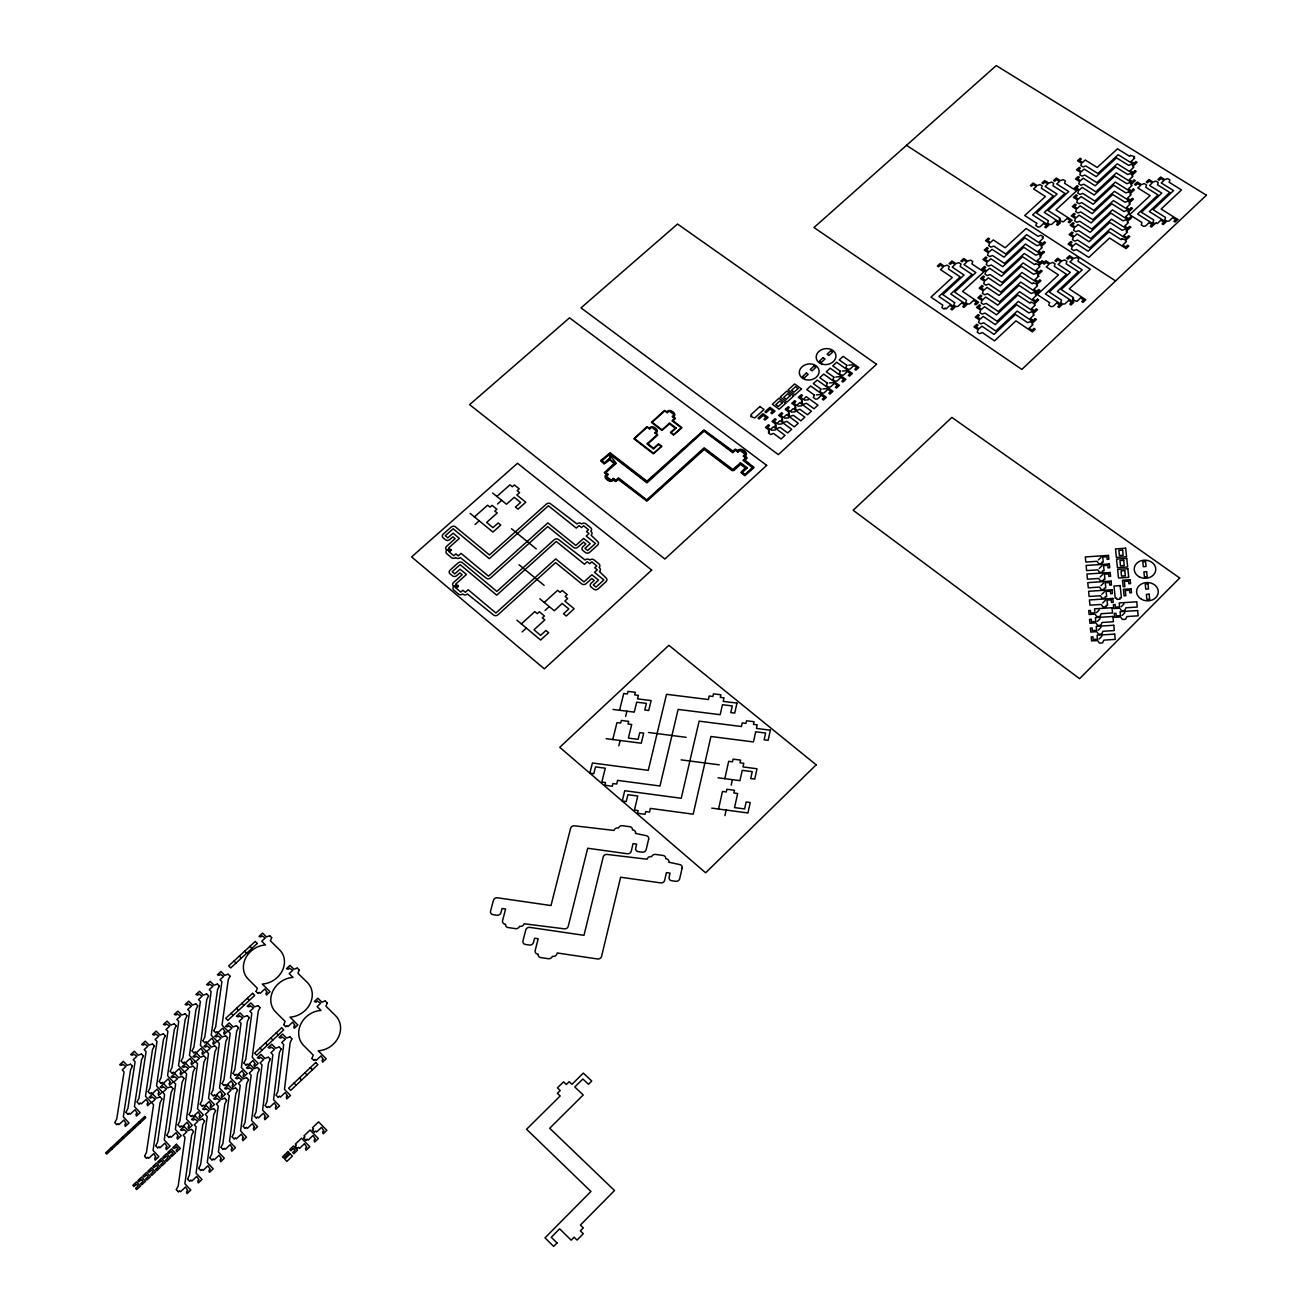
<?xml version="1.0" encoding="UTF-8"?>
<svg xmlns="http://www.w3.org/2000/svg" width="1312" height="1312" viewBox="0 0 1312 1312"><rect width="100%" height="100%" fill="white"/><g stroke="black" fill="none" stroke-linecap="round" stroke-linejoin="round"><path stroke-width="1.5" d="M653.524 448.36L658.427 443.833L661.904 446.277L653.36 453.821L633.844 438.766L646.865 426.744L649.752 428.237M738.033 451.361L735.442 449.688L732.801 451.886L703.839 430.582L646.931 482.029L609.982 453.411L601.306 460.955L604.734 463.366L609.67 458.839M718.55 809.045L722.469 791.464L726.274 791.972L726.881 789.25L734.458 790.25L733.867 792.973L737.656 793.481L734.556 807.602L744.626 808.946L746.134 801.976L750.202 802.518L747.938 812.981L711.76 808.126M731.178 785.15L732.391 779.656M724.946 815.621L726.176 810.062M724.814 778.672L728.685 761.321L732.457 761.813L733.064 759.123L740.608 760.107L740.001 762.78L743.789 763.272L742.986 766.93L757.008 768.75L754.777 779.066L750.726 778.524L752.219 771.653L742.231 770.357L739.952 780.656L718.058 777.786M625.611 716.483L626.923 711.186M618.838 745.839L620.166 740.493M619.559 710.251L623.741 693.523L627.398 693.982L628.038 691.391L635.352 692.31L634.713 694.901L638.37 695.36L637.501 698.87L651.113 700.575L648.702 710.514L644.766 710.022L646.39 703.396L636.697 702.182L634.254 712.121L613.016 709.431M612.77 739.542L616.984 722.584L620.674 723.06L621.314 720.436L628.678 721.37L628.022 723.994L631.712 724.47L628.366 738.082L638.124 739.345L639.764 732.637L643.7 733.129L641.256 743.215L606.177 738.689M1122.055 615.541L1124.876 612.704M1099.03 639.108L1101.867 636.254M1097.308 621.462L1100.145 618.624M1121.153 606.784L1123.958 603.963M1098.177 630.252L1101.014 627.415M1101.785 594.352L1104.606 591.548M1102.654 603.044L1105.475 600.224M1096.471 612.688L1099.292 609.867M1100.079 577.067L1102.884 574.279M1100.932 585.693L1103.753 582.889M1098.39 559.929L1101.194 557.157M1099.243 568.473L1102.031 565.702M295.298 1146.18L296.397 1145.13L295.38 1144.08L301.498 1138.226L309.78 1146.737L306.106 1150.263L305.532 1148.508A2.099 1.853 -42.6 0 1 306.811 1147.278L304.45 1143.703L299.562 1148.394L298.546 1147.344L297.447 1148.41M303.859 1137.98L304.958 1136.93L303.941 1135.897L310.042 1130.058L318.324 1138.521L314.667 1142.047L314.093 1140.308A2.099 1.853 -42.1 0 1 315.372 1139.078L313.01 1135.503L308.123 1140.177L307.106 1139.144L306.008 1140.194M312.404 1129.796L313.502 1128.746L312.486 1127.73L318.57 1121.891L326.852 1130.337L323.211 1133.847L322.637 1132.108A2.083 1.853 -41.6 0 1 323.916 1130.895L321.538 1127.32L316.668 1131.994L315.651 1130.96L314.552 1132.01M451.082 549.892C449.163 547.399 452.771 554.271 448.688 547.908L459.38 538.412L453.083 533.197L447.835 537.838L445.293 535.739L453.165 528.769L489.327 558.666L548.416 505.776L576.28 528.096L579.051 525.604L581.528 527.588L583.561 525.751L588.53 529.72L586.497 531.557L588.99 533.541L586.218 536.05L595.468 543.463L587.678 550.532L585.004 548.383L590.203 543.676L583.627 538.396L575.837 545.448L547.842 522.914L488.507 576.181L461.086 553.385L458.265 555.878L455.871 553.894L453.804 555.73L449.016 551.745L451.082 549.892L446.457 549.892A3.067 2.526 -20.6 0 1 446.67 546.218L455.133 538.707L452.87 536.838L449.852 539.527A3.067 2.509 -20.4 0 1 445.604 539.822L443.062 537.707A3.067 2.509 -20.5 0 1 443.276 534.066L451.148 527.096A3.067 2.509 -20.2 0 1 455.379 526.801L489.491 554.976L546.35 504.12A3.05 2.509 -17.3 0 1 550.597 503.824L576.952 523.931A3.067 2.542 -16.7 0 1 581.232 523.619L581.626 523.931A3.067 2.542 -16.5 0 1 585.742 523.767L590.712 527.736A3.083 2.558 -16.4 0 1 590.794 531.245L591.171 531.557A3.083 2.558 -16.4 0 1 591.089 535.23L597.665 541.462A3.083 2.575 -16.4 0 1 597.583 545.152L589.793 552.237A3.1 2.575 -16.7 0 1 585.464 552.532L582.807 550.384A3.1 2.575 -16.7 0 1 582.889 546.694L585.89 543.972L583.528 542.086L577.936 547.153A3.083 2.575 -17 0 1 573.623 547.448L547.727 526.555L490.573 577.903A3.1 2.575 -19.9 0 1 486.26 578.198L460.299 557.584A3.083 2.542 -20.4 0 1 456.035 557.879L455.658 557.567A3.083 2.542 -20.6 0 1 451.558 557.715L446.769 553.73A3.083 2.526 -20.6 0 1 446.834 550.204M311.977 1058.308L313.256 1055.16L303.695 1045.566A21.894 19.204 -37.1 0 1 300.907 1023.901A21.894 19.204 -37.1 0 1 320.997 1010.437L317.11 1006.599L320.669 1003.27L317.242 1000.958A2.017 1.755 -36 0 1 315.995 1002.138L314.322 1001.548L317.865 998.219L321.85 1002.155L325.081 1001.007M176.382 1189.492L178.235 1185.769L185.058 1137.274L183.139 1135.241L186.845 1131.764L183.434 1129.32A2.099 1.804 -42.8 0 1 182.138 1130.534L180.466 1129.927L184.156 1126.45L188.075 1130.6L191.388 1129.419M187.616 1178.848L189.453 1175.142L196.16 1126.844L194.242 1124.81L197.932 1121.334L194.52 1118.906A2.083 1.804 -42.3 0 1 193.241 1120.12L191.552 1119.513L195.242 1116.053L199.162 1120.186L202.474 1119.005M198.817 1168.254L200.638 1164.548L207.23 1116.43L205.312 1114.413L208.985 1110.952L205.574 1108.542A2.083 1.804 -41.8 0 1 204.295 1109.739L202.606 1109.132L206.279 1105.688L210.215 1109.804L213.512 1108.624M209.969 1157.676L211.79 1153.986L218.268 1106.065L216.332 1104.048L220.006 1100.604L216.578 1098.193A2.083 1.788 -41.3 0 1 215.299 1099.39L213.626 1098.8L217.284 1095.356L221.22 1099.456L224.516 1098.275M221.105 1147.147L222.909 1143.474L229.256 1095.717L227.32 1093.716L230.978 1090.272L227.566 1087.894A2.066 1.788 -40.8 0 1 226.287 1089.091L224.598 1088.484L228.255 1085.057L232.191 1089.14L235.488 1087.976M232.191 1136.651L233.979 1132.978L240.211 1085.418L238.276 1083.417L241.916 1079.989L238.505 1077.611A2.066 1.788 -40.3 0 1 237.226 1078.808L235.553 1078.202L239.178 1074.79L243.13 1078.858L246.41 1077.693M243.245 1126.188L245.032 1122.531L251.133 1075.151L249.198 1073.15L252.822 1069.739L249.411 1067.378A2.05 1.788 -39.7 0 1 248.132 1068.558L246.459 1067.968L250.084 1064.557L254.036 1068.608L257.316 1067.443M254.249 1115.758L256.037 1112.117L262.023 1064.901L260.071 1062.933L263.696 1059.522L260.284 1057.16A2.05 1.788 -39.2 0 1 259.005 1058.358L257.332 1057.767L260.94 1054.372L264.909 1058.39L268.173 1057.226M265.237 1105.36L266.992 1101.736L272.863 1054.7L270.928 1052.732L274.536 1049.338L271.108 1046.992A2.05 1.771 -38.6 0 1 269.846 1048.173L268.173 1047.583L271.764 1044.204L275.733 1048.206L278.997 1047.058M276.176 1094.995L277.931 1091.371L283.687 1044.532L281.736 1042.564L285.344 1039.186L281.916 1036.857A2.034 1.771 -38 0 1 280.653 1038.038L278.964 1037.448L282.572 1034.069L286.541 1038.054L289.788 1036.906M314.093 1060.44L315.175 1059.424L316.176 1060.424L320.964 1055.881L323.31 1059.325A2.05 1.804 -38.3 0 0 322.047 1060.522L322.604 1062.195L326.212 1058.784L318.242 1050.814A21.894 19.204 -37.1 0 0 338.398 1037.3A21.894 19.204 -37.1 0 0 335.478 1015.586L325.934 1006.173L327.196 1003.073M178.465 1191.755L179.596 1190.689L180.564 1191.739L185.566 1186.999L187.829 1190.64A2.132 1.853 -45.4 0 0 186.517 1191.886L187.042 1193.641L190.798 1190.099L184.877 1183.736L191.634 1135.274L193.471 1131.616M189.699 1181.095L190.83 1180.046L191.814 1181.095L196.784 1176.372L199.063 1179.98A2.132 1.837 -44.9 0 0 197.751 1181.226L198.276 1182.981L202.015 1179.439L196.078 1173.108L202.737 1124.827L204.541 1121.186M200.9 1170.484L202.032 1169.435L202.999 1170.468L207.968 1165.761L210.248 1169.369A2.116 1.837 -44.4 0 0 208.936 1170.616L209.477 1172.354L213.2 1168.828L207.263 1162.514L213.79 1114.429L215.594 1110.805M212.068 1159.906L213.184 1158.857L214.168 1159.89L219.12 1155.2L221.4 1158.791A2.116 1.837 -43.8 0 0 220.104 1160.021L220.629 1161.76L224.352 1158.25L218.399 1151.969L224.811 1104.064L226.599 1100.44M223.204 1149.361L224.303 1148.312L225.287 1149.345L230.223 1144.671L232.519 1148.246A2.099 1.837 -43.3 0 0 231.224 1149.476L231.765 1151.214L235.455 1147.705L229.502 1141.456L235.783 1093.732L237.57 1090.124M234.29 1138.849L235.406 1137.799L236.39 1138.832L241.293 1134.175L243.589 1137.734A2.099 1.837 -42.8 0 0 242.31 1138.964L242.851 1140.686L246.525 1137.192L240.572 1130.96L246.738 1083.417L248.509 1079.842M245.344 1128.369L246.443 1127.336L247.443 1128.353L252.33 1123.712L254.643 1127.254A2.099 1.82 -42.2 0 0 253.347 1128.484L253.888 1130.206L257.562 1126.713L251.592 1120.514L257.644 1073.15L259.399 1069.575M256.365 1117.939L257.464 1116.889L258.448 1117.922L263.335 1113.281L265.647 1116.824A2.083 1.82 -41.7 0 0 264.352 1118.037L264.909 1119.743L268.566 1116.266L262.597 1110.1L268.517 1062.917L270.272 1059.358M267.353 1107.525L268.435 1106.492L269.436 1107.508L274.306 1102.9L276.602 1106.41A2.083 1.82 -41.1 0 0 275.34 1107.623L275.881 1109.329L279.538 1105.868L273.552 1099.718L279.358 1052.716L281.096 1049.174M278.292 1097.16L279.39 1096.127L280.374 1097.144L285.229 1092.535L287.541 1096.028A2.066 1.82 -40.5 0 0 286.278 1097.242L286.82 1098.948L290.46 1095.487L284.474 1089.386L290.165 1042.548L291.887 1039.022M283.786 1024.524L285.081 1021.425L275.668 1012.011A21.697 18.86 -36.3 0 1 273.044 990.675A21.697 18.86 -36.3 0 1 293.002 977.407L289.181 973.635L292.724 970.339L289.345 968.092A2.001 1.722 -35.3 0 1 288.099 969.24L286.442 968.682L289.985 965.386L293.904 969.24L297.102 968.108M144.615 1156.102L146.468 1152.428L153.57 1104.704L151.667 1102.687L155.357 1099.259L152.012 1096.865A2.083 1.771 -41.9 0 1 150.716 1098.062L149.06 1097.455L152.733 1094.028L156.587 1098.111L159.867 1096.947M155.8 1145.606L157.653 1141.948L164.623 1094.405L162.721 1092.404L166.411 1088.976L163.049 1086.598A2.066 1.771 -41.4 0 1 161.77 1087.796L160.097 1087.189L163.77 1083.778L167.624 1087.845L170.904 1086.68M166.952 1135.159L168.789 1131.502L175.644 1084.138L173.742 1082.154L177.415 1078.743L174.053 1076.365A2.066 1.771 -40.9 0 1 172.774 1077.562L171.101 1076.955L174.775 1073.56L178.629 1077.595L181.909 1076.447M178.071 1124.728L179.892 1121.104L186.632 1073.905L184.73 1071.92L188.387 1068.526L185.025 1066.164A2.05 1.755 -40.4 0 1 183.746 1067.361L182.073 1066.754L185.73 1063.376L189.6 1067.394L192.864 1066.246M189.158 1114.347L190.962 1110.723L197.571 1063.704L195.668 1061.736L199.309 1058.358L195.947 1055.996A2.05 1.755 -39.9 0 1 194.684 1057.177L193.012 1056.586L196.652 1053.208L200.523 1057.226L203.786 1056.062M200.195 1103.999L201.999 1100.374L208.493 1053.552L206.591 1051.584L210.215 1048.206L206.853 1045.861A2.05 1.755 -39.4 0 1 205.574 1047.042L203.918 1046.468L207.542 1043.089L211.429 1047.074L214.676 1045.926M211.199 1093.667L213.003 1090.075L219.366 1043.417L217.464 1041.466L221.072 1038.087L217.71 1035.775A2.034 1.755 -38.9 0 1 216.447 1036.939L214.791 1036.365L218.399 1033.003L222.286 1036.972L225.533 1035.824M222.171 1083.384L223.958 1079.792L230.207 1033.315L228.304 1031.363L231.912 1028.018L228.534 1025.705A2.034 1.755 -38.4 0 1 227.271 1026.87L225.615 1026.296L229.223 1022.934L233.11 1026.902L236.357 1025.754M233.11 1073.134L234.881 1069.559L241.014 1023.245L239.112 1021.31L242.704 1017.964L239.325 1015.668A2.034 1.755 -37.9 0 1 238.079 1016.833L236.406 1016.259L239.998 1012.913L243.901 1016.849L247.132 1015.718M244.016 1062.917L245.77 1059.358L251.789 1013.225L249.87 1011.29L253.462 1007.96L250.084 1005.664A2.017 1.738 -37.3 0 1 248.837 1006.829L247.181 1006.255L250.756 1002.926L254.659 1006.845L257.89 1005.697M285.868 1026.624L286.951 1025.607L287.918 1026.591L292.707 1022.114L294.987 1025.492A2.034 1.771 -37.4 0 0 293.74 1026.673L294.282 1028.329L297.873 1024.951L290.034 1017.144A21.697 18.86 -36.3 0 0 310.058 1003.811A21.697 18.86 -36.3 0 0 307.303 982.442L297.906 973.192L299.185 970.158M146.665 1158.316L147.78 1157.266L148.748 1158.299L153.734 1153.642L155.948 1157.217A2.116 1.82 -44.2 0 0 154.636 1158.43L155.144 1160.169L158.867 1156.659L153.061 1150.411L160.08 1102.703L161.917 1099.112M157.866 1147.82L158.982 1146.77L159.933 1147.803L164.902 1143.146L167.116 1146.704A2.116 1.804 -43.7 0 0 165.82 1147.934L166.329 1149.656L170.052 1146.163L164.23 1139.948L171.134 1092.42L172.954 1088.829M169.018 1137.356L170.134 1136.307L171.085 1137.34L176.038 1132.699L178.268 1136.241A2.099 1.804 -43.2 0 0 176.972 1137.455L177.481 1139.177L181.187 1135.7L175.365 1129.501L182.138 1082.154L183.942 1078.579M180.138 1126.926L181.236 1125.876L182.204 1126.91L187.14 1122.268L189.371 1125.811A2.099 1.804 -42.7 0 0 188.075 1127.024L188.6 1128.73L192.29 1125.27L186.452 1119.087L193.11 1071.92L194.914 1068.362M191.224 1116.528L192.323 1115.479L193.29 1116.496L198.21 1111.887L200.441 1115.413A2.083 1.804 -42.2 0 0 199.145 1116.61L199.67 1118.332L203.36 1114.872L197.505 1108.722L204.049 1061.736L205.836 1058.177M202.261 1106.164L203.36 1105.13L204.328 1106.131L209.231 1101.539L211.478 1105.048A2.083 1.804 -41.7 0 0 210.182 1106.246L210.707 1107.951L214.381 1104.507L208.526 1098.39L214.955 1051.568L216.726 1048.042M213.266 1095.832L214.364 1094.798L215.348 1095.815L220.219 1091.223L222.466 1094.716A2.066 1.804 -41.2 0 0 221.187 1095.914L221.712 1097.603L225.385 1094.175L219.514 1088.074L225.828 1041.449L227.583 1037.923M224.254 1085.532L225.336 1084.499L226.32 1085.516L231.174 1080.94L233.438 1084.417A2.066 1.788 -40.7 0 0 232.158 1085.614L232.683 1087.304L236.34 1083.876L230.469 1077.808L236.652 1031.347L238.407 1027.837M235.192 1075.266L236.275 1074.249L237.242 1075.25L242.097 1070.69L244.36 1074.151A2.066 1.788 -40.1 0 0 243.097 1075.348L243.622 1077.021L247.263 1073.61L241.375 1067.574L247.443 1021.294L249.198 1017.784M246.082 1065.032L247.181 1064.016L248.148 1065.016L252.986 1060.473L255.25 1063.917A2.05 1.788 -39.6 0 0 253.987 1065.114L254.528 1066.787L258.152 1063.376L252.248 1057.374L258.218 1011.257L259.94 1007.78M114.898 1122.465L116.768 1118.841L124.082 1071.855L122.229 1069.887L125.903 1066.492L122.59 1064.147A2.066 1.738 -40.9 0 1 121.311 1065.328L119.671 1064.737L123.328 1061.359L127.116 1065.377L130.38 1064.212M126.034 1112.117L127.887 1108.509L135.087 1061.703L133.234 1059.735L136.891 1056.357L133.578 1054.028A2.05 1.738 -40.5 0 1 132.299 1055.209L130.659 1054.618L134.316 1051.24L138.104 1055.242L141.352 1054.094M137.137 1101.801L138.974 1098.21L146.058 1051.584L144.189 1049.616L147.846 1046.254L144.533 1043.926A2.05 1.738 -40 0 1 143.254 1045.106L141.614 1044.516L145.271 1041.17L149.06 1045.139L152.307 1043.991M148.207 1091.535L150.044 1087.943L156.997 1041.482L155.128 1039.547L158.768 1036.185L155.456 1033.872A2.034 1.738 -39.6 0 1 154.193 1035.053L152.536 1034.463L156.177 1031.117L159.982 1035.07L163.213 1033.938M159.244 1081.285L161.064 1077.71L167.903 1031.429L166.034 1029.494L169.658 1026.148L166.345 1023.852A2.034 1.722 -39.1 0 1 165.082 1025.016L163.426 1024.442L167.05 1021.097L170.855 1025.049L174.102 1023.901M170.232 1071.068L172.036 1067.525L178.76 1021.408L176.89 1019.49L180.515 1016.144L177.186 1013.848A2.034 1.722 -38.6 0 1 175.923 1015.012L174.283 1014.438L177.891 1011.126L181.712 1015.045L184.943 1013.897M181.187 1060.9L182.991 1057.357L189.6 1011.421L187.714 1009.502L191.322 1006.173L188.01 1003.893A2.017 1.722 -38.1 0 1 186.747 1005.058L185.107 1004.484L188.698 1001.171L192.52 1005.074L195.75 1003.942M192.11 1050.748L193.897 1047.222L200.392 1001.466L198.522 999.547L202.114 996.234L198.784 993.955A2.017 1.722 -37.7 0 1 197.538 995.119L195.898 994.545L199.473 991.249L203.311 995.136L206.525 994.004M202.999 1040.646L204.787 1037.12L211.15 991.528L209.28 989.625L212.856 986.329L209.543 984.066A2.017 1.722 -37.2 0 1 208.28 985.214L206.64 984.656L210.215 981.36L214.053 985.23L217.251 984.098M213.856 1030.56L215.627 1027.05L221.892 981.638L220.006 979.736L223.565 976.456L220.252 974.193A2.001 1.706 -36.7 0 1 219.006 975.341L217.366 974.783L220.924 971.503L224.762 975.357L227.96 974.226M256.086 991.331L257.382 988.28L248.132 979.031A21.517 18.532 -35.6 0 1 245.656 958.055A21.517 18.532 -35.6 0 1 265.5 944.952L261.744 941.245L265.27 937.998L261.924 935.784A1.984 1.706 -34.6 0 1 260.694 936.916L259.054 936.374L262.58 933.127L266.434 936.916L269.616 935.8M116.916 1124.63L118.031 1123.597L118.982 1124.614L123.935 1120.005L126.1 1123.531A2.099 1.788 -43.1 0 0 124.804 1124.728L125.28 1126.434L129.002 1122.99L123.295 1116.84L130.544 1069.887L132.381 1066.328M128.051 1114.282L129.166 1113.248L130.118 1114.265L135.054 1109.673L137.235 1113.166A2.083 1.788 -42.6 0 0 135.94 1114.38L136.432 1116.069L140.122 1112.625L134.414 1106.508L141.548 1059.735L143.369 1056.193M139.17 1103.966L140.269 1102.933L141.22 1103.933L146.14 1099.358L148.322 1102.851A2.083 1.771 -42.2 0 0 147.026 1104.048L147.534 1105.737L151.224 1102.31L145.484 1096.225L152.504 1049.616L154.308 1046.09M150.24 1093.683L151.339 1092.65L152.29 1093.65L157.194 1089.091L159.375 1092.568A2.083 1.771 -41.7 0 0 158.096 1093.765L158.588 1095.454L162.278 1092.027L156.538 1085.959L163.426 1039.53L165.23 1036.021M161.261 1083.417L162.36 1082.4L163.311 1083.4L168.215 1078.858L170.396 1082.302A2.066 1.771 -41.2 0 0 169.117 1083.499L169.625 1085.188L173.282 1081.777L167.542 1075.742L174.316 1029.477L176.103 1025.984M172.266 1073.2L173.364 1072.183L174.316 1073.183L179.186 1068.657L181.384 1072.084A2.066 1.771 -40.7 0 0 180.105 1073.282L180.613 1074.954L184.27 1071.543L178.514 1065.541L185.172 1019.457L186.96 1015.98M183.221 1063.015L184.32 1061.998L185.271 1062.999L190.142 1058.472L192.339 1061.9A2.05 1.771 -40.2 0 0 191.06 1063.081L191.568 1064.754L195.226 1061.359L189.453 1055.389L195.996 1009.469L197.768 1005.992M194.16 1052.864L195.242 1051.847L196.193 1052.831L201.048 1048.337L203.245 1051.748A2.05 1.755 -39.7 0 0 201.982 1052.929L202.491 1054.586L206.132 1051.207L200.359 1045.254L206.788 999.514L208.542 996.054M205.049 1042.745L206.132 1041.728L207.083 1042.712L211.921 1038.235L214.135 1041.63A2.05 1.755 -39.2 0 0 212.872 1042.81L213.38 1044.467L217.005 1041.088L211.216 1035.168L217.53 989.592L219.284 986.148M215.906 1032.659L216.988 1031.642L217.94 1032.626L222.761 1028.149L224.975 1031.544A2.034 1.755 -38.7 0 0 223.712 1032.708L224.237 1034.364L227.845 1031.002L222.056 1025.098L228.255 979.703L229.994 976.259M258.136 993.397L259.218 992.397L260.17 993.364L264.926 988.936L267.172 992.266A2.017 1.738 -36.6 0 0 265.926 993.43L266.467 995.054L270.026 991.741L262.318 984.049A21.517 18.532 -35.6 0 0 282.211 970.896A21.517 18.532 -35.6 0 0 279.62 949.872L270.387 940.802L271.666 937.801M743.674 456.428C750.316 453.919 739.132 446.293 737.524 451.82M740.558 463.562L732.637 470.155L704.15 448.655L646.783 500.528L618.444 478.7L615.705 480.914L613.245 479.224M744.068 460.348L746.446 457.937L744.166 455.969M746.61 467.876L741.624 472.287L744.822 475.092L753.301 467.466L743.56 459.954M544.25 602.454L557.633 590.302L560.126 592.352L562.208 590.466L567.21 594.566L565.144 596.468L567.653 598.518L564.832 601.093L574.164 608.752L566.243 616.017L563.553 613.803L568.834 608.965L562.192 603.504L554.271 610.736L539.806 598.78M521.34 623.889L534.804 611.638L537.297 613.704L539.396 611.802L544.398 615.968L542.299 617.87L544.808 619.953L533.984 629.809L540.61 635.352L545.94 630.482L548.629 632.712L540.626 640.043L516.895 620.166M545.054 610.441L549.269 606.603M522.078 631.941L526.325 628.071M613.754 478.765C611.933 484.374 601.224 476.469 607.833 474.124M675.418 428.073L670.432 432.468L673.499 435.108L681.994 427.696L672.564 420.348M666.775 412.411C668.726 406.917 679.239 414.822 672.728 416.904M649.26 428.68C651.277 423.104 661.724 431.254 655.196 433.206M615.197 463.366L605.258 472.32L607.308 474.583M669.546 423.874L661.953 430.402L651.424 422.398L664.38 410.492L667.283 411.968M673.056 420.726L675.434 418.38L673.236 416.462M647.948 443.85L657.788 434.994L655.705 432.763M458.068 586.169L455.986 588.038L460.824 592.106L462.906 590.236L465.334 592.27L468.171 589.728L495.903 613.016L555.714 558.912L584.02 581.921L591.876 574.754L598.534 580.134L593.303 584.922L595.992 587.12L603.848 579.937L594.5 572.376L597.288 569.834L594.762 567.801L596.812 565.931L591.794 561.88L589.744 563.734L587.235 561.716L584.447 564.242L556.255 541.462L496.69 595.172L460.135 564.652L452.197 571.737L454.772 573.885L460.053 569.162L466.432 574.492L455.658 584.135C460.135 590.006 457.511 584.398 453.411 586.136A3.1 2.575 -20.9 0 1 453.608 582.413L462.152 574.787L459.856 572.868L456.806 575.591A3.1 2.558 -20.8 0 1 452.525 575.886L449.95 573.738A3.1 2.558 -20.8 0 1 450.164 570.031L458.101 562.946A3.083 2.558 -20.5 0 1 462.365 562.668L496.871 591.417L554.172 539.773A3.083 2.558 -17.5 0 1 558.469 539.478L585.119 560.011A3.1 2.591 -16.8 0 1 589.432 559.716L589.826 560.027A3.1 2.591 -16.7 0 1 593.992 559.863L599.026 563.914A3.1 2.608 -16.6 0 1 599.092 567.489L599.486 567.817A3.116 2.608 -16.6 0 1 599.42 571.556L606.062 577.903A3.116 2.624 -16.5 0 1 605.996 581.659L598.141 588.858A3.116 2.624 -16.8 0 1 593.778 589.154L591.072 586.956A3.116 2.624 -16.9 0 1 591.171 583.2L594.188 580.429L591.794 578.494L586.152 583.643A3.116 2.624 -17.2 0 1 581.806 583.938L555.599 562.618L497.986 614.77A3.132 2.624 -20.3 0 1 493.64 615.049L467.4 594.008A3.116 2.591 -20.8 0 1 463.087 594.303L462.71 593.975A3.116 2.591 -20.9 0 1 458.577 594.123L453.722 590.056A3.1 2.575 -21 0 1 453.772 586.464M496.871 496.444L509.958 484.833L512.352 486.768L514.386 484.964L519.208 488.835L517.174 490.639L519.585 492.574L516.83 495.018L525.784 502.234L518.01 509.154L515.436 507.072L520.618 502.447L514.238 497.314L506.481 504.218L492.59 492.984M474.419 516.895L487.605 505.202L489.999 507.154L492.049 505.333L496.854 509.236L494.804 511.057L497.215 513.008L486.621 522.422L492.968 527.621L498.183 522.98L500.774 525.079L492.935 532.065L470.155 513.402M497.543 504.005L501.676 500.331M475.059 524.505L479.224 520.815M848.831 365.13L852.833 364.834M842.353 371.066L846.371 370.755M835.875 377.003L839.893 376.692M829.381 382.956L833.399 382.645M822.87 388.91L826.888 388.614M816.343 394.896L820.377 394.584M804.322 400.127L808.356 399.816M797.778 406.113L801.796 405.818M791.202 412.132L795.236 411.82M784.625 418.151L788.66 417.856M778.032 424.186L782.067 423.891M771.423 430.238L775.458 429.942M648.456 732.49L686.176 737.328M681.141 759.861L719.271 764.83M906.494 145.337L1115.594 280.932M740.05 463.169L746.315 467.892M669.054 423.497L675.122 428.089M647.456 443.472L653.524 448.114M609.67 459.085L615.689 463.759M511.5 528.72L536.313 548.941M519.044 564.75L544.136 585.382M269.829 935.784L271.682 937.588M297.332 968.108L299.202 969.945M325.31 1000.99L327.213 1002.876M249.936 946.329L251.97 948.346M244.639 951.216L246.672 953.234M239.325 956.104L241.359 958.121M234.012 961.007L236.029 963.024M256.07 991.544L257.923 993.397M283.769 1024.738L285.655 1026.624M228.173 974.209L230.01 976.062M311.961 1058.538L313.88 1060.457M290.018 1036.89L291.904 1038.809M258.103 1005.697L259.973 1007.567M247.279 998.301L249.329 1000.367M276.225 1032.872L278.308 1034.971M310.321 1067.624L312.453 1069.772M241.916 1003.286L243.966 1005.353M217.48 984.082L219.301 985.935M270.83 1037.923L272.912 1040.022M279.226 1047.042L281.112 1048.96M304.909 1072.757L307.041 1074.905M247.361 1015.701L249.214 1017.587M236.537 1008.288L238.587 1010.355M265.418 1042.991L267.517 1045.106M299.48 1077.906L301.612 1080.055M231.142 1013.274L233.192 1015.357M206.738 993.988L208.559 995.841M260.006 1048.058L262.088 1050.174M268.402 1057.226L270.288 1059.145M294.052 1083.056L296.168 1085.221M236.57 1025.738L238.423 1027.624M195.964 1003.926L197.784 1005.796M257.529 1067.427L259.415 1069.362M225.746 1035.808L227.599 1037.71M312.387 1130.026L314.339 1132.026M213.84 1030.773L215.676 1032.675M276.16 1095.208L278.062 1097.16M243.983 1063.13L245.869 1065.049M185.156 1013.897L186.976 1015.767M246.64 1077.677L248.526 1079.612M214.889 1045.926L216.742 1047.829M303.843 1138.209L305.794 1140.21M202.983 1040.859L204.82 1042.761M265.204 1105.573L267.123 1107.541M233.093 1073.347L234.963 1075.282M295.282 1146.409L297.217 1148.41M174.316 1023.885L176.136 1025.771M235.701 1087.96L237.587 1089.911M204 1056.062L205.853 1057.964M192.093 1050.961L193.93 1052.88M254.233 1115.971L256.135 1117.939M222.154 1083.597L224.024 1085.549M163.442 1033.922L165.246 1035.808M224.729 1098.275L226.615 1100.227M193.077 1066.23L194.93 1068.148M181.171 1061.113L183.008 1063.032M243.212 1126.401L245.114 1128.386M211.183 1093.896L213.052 1095.832M152.52 1043.991L154.34 1045.877M213.725 1108.624L215.611 1110.575M182.122 1076.43L183.975 1078.366M170.216 1071.297L172.052 1073.216M232.158 1136.864L234.061 1138.865M200.178 1104.212L202.048 1106.164M141.581 1054.077L143.385 1055.98M202.688 1118.988L204.574 1120.973M171.134 1086.664L172.971 1088.616M159.211 1081.498L161.048 1083.433M221.072 1147.377L222.974 1149.378M189.125 1114.56L190.994 1116.528M130.593 1064.212L132.397 1066.115M191.618 1129.402L193.487 1131.387M160.097 1096.947L161.934 1098.882M148.174 1091.748L150.011 1093.683M209.953 1157.906L211.839 1159.923M178.055 1124.958L179.908 1126.926M137.12 1102.014L138.941 1103.966M198.784 1168.484L200.687 1170.501M166.936 1135.372L168.789 1137.356M139.121 1121.694L140.204 1122.859M126.018 1112.33L127.838 1114.298M187.583 1179.078L189.486 1181.112M155.784 1145.835L157.637 1147.836M133.545 1126.877L134.628 1128.041M127.969 1132.076L129.052 1133.24M114.866 1122.678L116.686 1124.646M176.349 1189.722L178.235 1191.755M144.582 1156.331L146.436 1158.332M122.393 1137.291L123.459 1138.455M116.784 1142.506L117.867 1143.67M111.176 1147.721L112.258 1148.902M458.314 585.644C457.478 588.17 456.199 583.906 458.314 585.595M450.459 549.843C448.901 553.762 445.932 546.891 450.459 549.843M454.411 586.415C457.757 590.531 457.298 581.659 454.411 586.415M604.438 472.648L606.308 474.665C601.683 477.076 610.621 484.177 613.229 480.061L615.771 481.504L618.428 479.552L646.914 501.118L704.167 449.491L732.26 470.68L733.949 470.45L740.575 464.399L745.298 467.974L740.87 472.484L744.904 475.715L754.023 467.531L745.085 460.266L747.151 457.904L745.183 455.904C749.841 453.083 740.493 446.556 738.016 450.524L735.409 449.098L732.785 451.033L704.019 429.959L646.947 481.176L610.096 452.788L600.601 460.643L604.11 463.956L609.654 459.922L614.196 463.448L604.438 472.648M745.888 467.876L747.332 467.859L745.905 467.794M674.712 428.089L676.123 428.024L674.729 428.04M652.818 448.36L654.229 448.31L652.818 448.327M608.965 458.839C613.524 462.841 603.094 445.768 616.197 463.3L605.849 472.582L608.325 474.518L606.308 476.322L611.261 480.176L613.262 478.372L615.738 480.307L618.46 477.863L646.767 499.921L704.15 447.818L733.014 469.614L740.542 462.71L747.332 467.826L742.313 472.435L745.052 474.501L752.58 467.58L743.051 460.414L745.724 457.97L743.166 456.051L745.134 454.247L740.001 450.41L738.033 452.197L735.474 450.278L732.818 452.722L704.068 431.123L646.931 482.865L609.604 453.936L601.978 460.758L604.602 462.792L609.686 458.249L608.981 458.806M770.341 730.194L768.16 740.329L764.142 739.82L765.601 733.047L755.679 731.801L753.449 741.936L710.94 736.491L693.179 814.178L650.342 808.405L649.473 812.112L645.701 811.603L645.045 814.326L637.517 813.309L638.173 810.586L634.418 810.078L637.796 796.023L627.907 794.695L626.234 801.583L622.232 801.042L624.758 790.726L681.24 798.27L699.116 721.157L741.411 726.52L742.198 722.945L745.954 723.404L746.528 720.78L754.023 721.715L753.449 724.355L757.188 724.831L756.417 728.422L770.341 730.194M736.983 703.101L734.736 713.105L730.768 712.596L732.276 705.938L722.453 704.708L720.173 714.696L678.124 709.415L659.969 786.003L617.608 780.378L616.706 784.035L612.983 783.543L612.327 786.232L604.865 785.232L605.537 782.542L601.831 782.05L605.275 768.192L595.5 766.897L593.795 773.703L589.842 773.178L592.417 762.994L648.276 770.341L666.529 694.31L708.365 699.526L709.185 696L712.892 696.459L713.482 693.851L720.895 694.77L720.304 697.377L724.011 697.836L723.207 701.379L736.983 703.101M682.142 868.003L679.698 878.728A3.362 3.034 -18.3 0 1 675.762 881.303L671.662 880.729A3.346 3.034 -18.5 0 1 669.104 877.236L670.055 873.12L666.43 872.611L664.659 880.303A3.362 3.034 -19.2 0 1 660.707 882.878L620.625 877.22L601.585 956.333A3.411 3.1 -24.8 0 1 597.567 958.974L557.19 952.971L556.977 953.775A3.411 3.083 -26.8 0 1 552.959 956.399L552.352 956.317A3.411 3.083 -27.1 0 1 548.383 958.728L540.724 957.58A3.411 3.067 -27.4 0 1 538.215 954.201L537.625 954.119A3.395 3.067 -27.4 0 1 535.181 950.528L538.166 938.752L534.558 938.228L533.492 942.426A3.395 3.05 -27.3 0 1 529.458 945.05L525.39 944.443A3.395 3.05 -27.5 0 1 522.963 940.868L525.784 929.962A3.378 3.034 -27 0 1 529.786 927.371L583.988 935.325L603.208 856.982A3.329 2.968 -21.3 0 1 607.144 854.44L647.111 859.212A3.329 3.001 -19.2 0 1 651.047 856.654L651.638 856.736A3.329 3.001 -19 0 1 655.508 854.407L663.134 855.457A3.346 3.001 -18.6 0 1 665.692 858.688L666.299 858.77A3.346 3.001 -18.5 0 1 668.825 862.23L679.6 864.542A3.346 3.018 -18 0 1 682.142 868.003M648.653 839.073L646.16 849.635A3.329 2.985 -19.4 0 1 642.224 852.177L638.173 851.619A3.329 2.985 -19.5 0 1 635.68 848.175L636.648 844.124L633.056 843.616L631.236 851.209A3.329 2.968 -20.1 0 1 627.316 853.751L587.694 848.241L568.276 926.206A3.378 3.05 -25.3 0 1 564.275 928.814L524.144 923.763A3.378 3.018 -27 0 1 520.142 926.354L519.552 926.272A3.378 3.018 -27.3 0 1 515.6 928.65L508.023 927.535A3.378 3.018 -27.5 0 1 505.563 924.222L504.972 924.124A3.378 3.018 -27.5 0 1 502.578 920.598L505.628 909.003L502.053 908.478L500.971 912.627A3.362 3.001 -27.5 0 1 496.969 915.218L492.951 914.628A3.362 3.001 -27.6 0 1 490.557 911.118L493.427 900.36A3.362 2.985 -27.1 0 1 497.412 897.785L551.007 905.542L570.589 828.331A3.313 2.919 -21.9 0 1 574.508 825.806L614.032 830.447A3.313 2.952 -20.1 0 1 617.952 827.921L618.526 828.003A3.313 2.952 -19.9 0 1 622.38 825.691L629.924 826.724A3.313 2.952 -19.6 0 1 632.433 829.906L633.024 829.988A3.313 2.952 -19.5 0 1 635.516 833.399L646.144 835.646A3.313 2.968 -19 0 1 648.653 839.073M292.543 1149.164L290.903 1150.739L289.755 1149.542L293.429 1146.032L297.496 1150.23L293.822 1153.756L292.674 1152.559L295.118 1150.214L293.347 1148.377L292.543 1149.164M156.522 1168.631L155.636 1169.517L156.735 1170.698L160.474 1167.188L156.571 1162.973L152.832 1166.499L153.93 1167.68L156.423 1165.335L158.129 1167.172L156.522 1168.631M160.572 1161.432L158.916 1162.99L157.817 1161.809L161.556 1158.299L165.46 1162.498L161.72 1166.007L160.622 1164.826L163.114 1162.481L161.409 1160.644L160.523 1161.53M165.558 1156.741L163.902 1158.316L162.803 1157.135L166.526 1153.625L170.429 1157.807L166.69 1161.317L165.591 1160.136L168.084 1157.791L166.378 1155.97L165.558 1156.741M170.527 1152.084L168.871 1153.625L167.772 1152.461L171.495 1148.951L175.398 1153.133L171.675 1156.643L170.576 1155.462L173.053 1153.117L171.347 1151.296L170.527 1152.084M135.595 1184.933L133.922 1186.507L132.824 1185.31L136.579 1181.784L140.466 1186.015L136.71 1189.558L135.612 1188.36L138.121 1185.999L136.432 1184.146L135.595 1184.933M140.597 1180.226L138.924 1181.784L137.842 1180.603L141.598 1177.061L145.484 1181.292L141.729 1184.834L140.63 1183.637L143.123 1181.276L141.434 1179.439L140.597 1180.226M145.599 1175.519L143.943 1177.077L142.844 1175.896L146.6 1172.37L150.486 1176.585L146.731 1180.111L145.632 1178.914L148.141 1176.569L146.436 1174.732L145.599 1175.519M150.601 1170.812L148.945 1172.37L147.846 1171.19L151.585 1167.664L155.488 1171.878L151.733 1175.404L150.634 1174.207L153.127 1171.862L151.438 1170.025L150.601 1170.812M557.042 1242.956L553.631 1246.4L544.988 1237.839L590.941 1191.476L526.555 1129.255L560.175 1095.979L557.37 1093.322L560.224 1090.502L557.436 1087.861L563.52 1081.842L566.308 1084.499L569.162 1081.678L571.966 1084.335L583.315 1073.101L591.761 1081.022L588.481 1084.286L582.856 1078.989L574.771 1086.976L583.217 1094.962L549.695 1128.254L614.524 1190.525L580.412 1225.064L583.315 1227.901L580.396 1230.869L583.299 1233.706L577.034 1240.07L574.131 1237.216L571.196 1240.201L559.634 1228.819L551.27 1237.265L557.042 1242.956M1179.685 578.002L1079.596 678.665L853.161 510.27L951.872 417.413L1179.685 578.002M816.179 764.83L705.626 872.792L559.748 747.299L668.874 645.307L816.179 764.83M288.033 1151.542L282.506 1156.84L283.638 1158.02L289.165 1152.74L288.033 1151.542M290.247 1153.855L284.72 1159.152L286.869 1161.382L292.396 1156.085L290.247 1153.855M315.733 1062.507L288.607 1088.222L290.723 1090.37L317.865 1064.639L315.733 1062.507M1177.782 219.481L1175.076 222.04L1173.879 221.285L1175.7 219.58L1172.633 217.677L1169.025 221.072L1167.057 221.252L1164.794 219.842L1165.548 217.48L1153.166 209.707L1173.551 190.601L1161.235 182.958L1163.924 180.449L1160.907 178.58L1159.103 180.252L1157.938 179.514L1160.628 177.005L1164.81 179.613L1167.647 178.58L1169.894 179.974L1169.156 182.286L1181.505 189.928L1161.136 209.051L1177.782 219.481M1206.433 195.226L1021.835 369.426L813.981 227.534L996.251 65.6L1206.433 195.226M1152.067 224.614L1150.263 226.32L1151.444 227.074L1154.166 224.516L1137.602 214.069L1158.053 194.947L1145.77 187.288L1146.508 184.959L1144.277 183.565L1141.44 184.598L1137.274 181.991L1134.585 184.5L1135.749 185.238L1137.553 183.565L1140.554 185.435L1137.848 187.944L1150.099 195.603L1129.632 214.725L1141.948 222.499L1141.194 224.86L1143.441 226.287L1145.409 226.107L1149.033 222.696L1152.067 224.614M1073.626 299.185L1072.691 300.054L1076.939 301.366L1080.662 297.857L1083.663 299.841L1081.793 301.58L1083.023 302.383L1085.811 299.759L1069.264 288.886L1090.256 269.206L1077.972 261.236L1078.776 258.841L1076.545 257.398L1073.659 258.431L1069.493 255.725L1066.738 258.316L1067.935 259.087L1069.772 257.365L1072.74 259.3L1069.969 261.875L1082.22 269.846L1061.211 289.526L1073.511 297.611L1072.576 298.496L1073.626 299.185M1071.691 302.383L1069.821 304.138L1071.035 304.942L1073.839 302.301L1057.341 291.428L1078.366 271.732L1066.131 263.761L1066.935 261.367L1064.704 259.907L1061.818 260.957L1057.669 258.251L1054.897 260.826L1056.094 261.613L1057.948 259.891L1060.9 261.81L1058.128 264.401L1070.346 272.371L1049.288 292.051L1061.556 300.153L1060.736 302.596L1062.982 304.089L1064.967 303.908L1068.69 300.399L1071.691 302.383M1156.151 222.925L1155.249 223.778L1152.986 222.351L1153.74 219.99L1141.407 212.216L1161.825 193.094L1149.542 185.451L1152.231 182.942L1149.23 181.072L1147.426 182.745L1146.262 182.007L1148.951 179.498L1153.133 182.106L1155.97 181.072L1158.201 182.466L1157.463 184.795L1169.779 192.438L1149.361 211.56L1165.974 221.99L1163.252 224.549L1162.071 223.811L1163.875 222.105L1160.825 220.186L1157.217 223.598L1156.151 222.925M176.448 1144.294L172.725 1147.787L174.463 1148.361A2.099 1.82 -43.6 0 0 175.677 1147.229L176.316 1146.639L177.989 1148.426L177.366 1149.033A2.116 1.82 -43.7 0 0 176.152 1150.165L176.612 1151.936L180.334 1148.443L176.448 1144.294M1049.6 302.695L1048.78 305.138L1051.01 306.631L1052.995 306.45L1056.734 302.941L1059.719 304.925L1057.849 306.68L1059.063 307.484L1061.867 304.843L1045.418 293.954L1066.476 274.274L1054.274 266.287L1055.094 263.876L1052.88 262.433L1049.994 263.482L1045.844 260.76L1043.073 263.351L1044.27 264.122L1046.123 262.416L1049.059 264.335L1046.287 266.926L1058.456 274.897L1037.366 294.593L1049.6 302.695M1130.682 227.107L1127.959 229.649L1111.494 219.202L1090.813 238.489L1078.628 230.65L1075.774 231.699L1073.56 230.272L1074.348 227.911L1070.215 225.254L1072.97 222.712L1074.118 223.45L1072.298 225.139L1075.266 227.058L1078.005 224.516L1090.174 232.306L1110.821 213.085L1123.056 220.842L1125.909 219.809L1128.156 221.22L1127.254 222.072L1128.304 222.745L1124.663 226.14L1127.68 228.058L1129.501 226.353L1130.682 227.107M1127.221 230.617L1126.319 231.47L1127.369 232.142L1123.712 235.553L1126.746 237.488L1128.566 235.783L1129.747 236.537L1127.008 239.096L1110.526 228.583L1089.796 247.935L1077.595 240.08L1074.708 241.113L1072.494 239.686L1073.298 237.308L1069.149 234.635L1071.904 232.076L1073.068 232.831L1071.232 234.536L1074.216 236.455L1076.955 233.897L1089.14 241.736L1109.837 222.433L1122.104 230.24L1124.974 229.19L1127.221 230.617M1030.56 321.571L1027.64 322.637L1015.422 314.454L994.02 334.412L981.901 326.18L979.064 328.82L976.128 326.836L978.014 325.064L976.833 324.261L973.98 326.901L978.112 329.706L977.243 332.166L979.457 333.674L982.376 332.608L994.529 340.874L1015.964 320.85L1032.38 331.903L1035.201 329.246L1034.004 328.426L1032.118 330.198L1029.133 328.197L1032.905 324.654L1031.855 323.966L1032.79 323.08L1030.56 321.571M1035.168 318.619L1033.282 320.39L1030.314 318.39L1034.069 314.88L1033.036 314.175L1033.971 313.306L1031.74 311.813L1028.821 312.863L1016.636 304.712L995.283 324.605L983.18 316.422L980.359 319.046L977.424 317.061L979.31 315.323L978.129 314.519L975.292 317.143L979.408 319.931L978.539 322.391L980.753 323.884L983.672 322.818L995.792 331.034L1017.161 311.092L1033.561 322.08L1036.382 319.423L1035.168 318.619M1122.072 238.817L1121.153 239.67L1108.87 231.83L1088.124 251.215L1075.906 243.327L1073.15 245.885L1070.166 243.966L1072.002 242.244L1070.838 241.506L1068.083 244.065L1072.232 246.754L1071.428 249.132L1073.659 250.576L1076.529 249.526L1088.763 257.447L1109.542 238.013L1126.073 248.575L1128.812 246L1127.631 245.246L1125.811 246.968L1122.777 245.032L1126.418 241.605L1125.368 240.932L1126.286 240.063L1122.072 238.817M281.604 1027.821L254.594 1053.142L256.676 1055.258L283.687 1029.92L281.604 1027.821M1131.354 207.64L1129.55 209.33L1126.532 207.427L1130.157 204.049L1129.107 203.393L1130.009 202.556L1127.779 201.146L1124.925 202.179L1112.74 194.504L1092.191 213.577L1080.088 205.869L1077.365 208.395L1074.397 206.509L1076.217 204.82L1075.069 204.082L1072.33 206.607L1076.447 209.231L1075.66 211.576L1077.857 212.987L1080.711 211.954L1092.847 219.694L1113.429 200.572L1129.812 210.904L1132.518 208.378L1131.354 207.64M1030.937 302.268L1030.002 303.138L1017.833 295.036L996.546 314.847L984.476 306.696L981.638 309.32L978.719 307.352L980.605 305.614L979.424 304.81L976.587 307.418L980.704 310.19L979.834 312.633L982.032 314.126L984.951 313.076L997.054 321.243L1018.374 301.383L1034.725 312.305L1037.546 309.665L1036.332 308.861L1034.463 310.616L1031.494 308.632L1035.234 305.138L1034.2 304.433L1035.135 303.564L1030.937 302.268M1129.091 211.872L1128.189 212.708L1129.222 213.38L1125.598 216.759L1128.615 218.661L1130.436 216.972L1131.6 217.71L1128.878 220.268L1112.461 209.871L1091.83 229.075L1079.678 221.285L1076.824 222.318L1074.61 220.908L1075.397 218.546L1071.281 215.906L1074.02 213.38L1075.168 214.118L1073.347 215.808L1076.316 217.71L1079.054 215.168L1091.19 222.925L1111.789 203.77L1123.99 211.494L1126.844 210.461L1129.091 211.872M1037.497 299.152L1035.627 300.891L1032.659 298.923L1036.398 295.43L1035.365 294.741L1036.3 293.872L1034.069 292.396L1031.166 293.462L1019.03 285.393L997.792 305.122L985.738 297.037L982.918 299.644L980.015 297.676L981.884 295.938L980.704 295.151L977.883 297.758L981.983 300.514L981.13 302.941L983.328 304.417L986.23 303.367L998.301 311.502L1019.572 291.707L1035.89 302.564L1038.694 299.94L1037.497 299.152M1128.714 191.88L1125.86 192.913L1113.708 185.287L1093.208 204.278L1081.121 196.62L1078.398 199.129L1075.446 197.243L1077.267 195.57L1076.102 194.848L1073.38 197.358L1077.496 199.965L1076.709 202.294L1078.907 203.688L1081.744 202.671L1093.847 210.363L1114.38 191.322L1130.731 201.605L1133.437 199.08L1132.272 198.342L1130.468 200.014L1127.467 198.128L1131.075 194.766L1130.026 194.127L1130.928 193.274L1128.714 191.88M1038.71 276.176L1034.988 279.636L1037.94 281.588L1039.793 279.85L1040.99 280.653L1038.202 283.244L1021.95 272.519L1000.794 292.133L988.772 284.097L985.87 285.147L983.688 283.687L984.541 281.276L980.458 278.554L983.262 275.963L984.443 276.75L982.573 278.472L985.476 280.407L988.28 277.816L1000.285 285.819L1021.408 266.254L1033.495 274.224L1036.382 273.175L1038.596 274.634L1037.677 275.504L1038.71 276.176M1133.191 189.092L1131.387 190.765L1128.386 188.879L1131.994 185.533L1130.944 184.894L1131.846 184.057L1129.632 182.663L1126.795 183.68L1114.659 176.103L1094.208 195.029L1082.154 187.403L1079.432 189.896L1076.48 188.026L1078.3 186.37L1077.152 185.632L1074.43 188.141L1078.53 190.732L1077.742 193.061L1079.94 194.455L1082.777 193.422L1094.864 201.08L1115.331 182.106L1131.649 192.323L1134.355 189.814L1133.191 189.092M1033.266 282.949L1032.331 283.818L1020.228 275.799L999.039 295.446L987.018 287.41L984.197 290.001L981.294 288.05L983.164 286.328L981.983 285.524L979.178 288.132L983.262 290.87L982.409 293.298L984.607 294.757L987.493 293.708L999.547 301.793L1020.769 282.096L1037.054 292.888L1039.842 290.28L1038.645 289.476L1036.775 291.215L1033.823 289.263L1037.562 285.786L1036.513 285.098L1037.448 284.228L1033.266 282.949M144.681 1116.512L105.567 1152.969L106.649 1154.134L145.763 1117.676L144.681 1116.512M1044.401 252.035L1041.63 254.594L1025.476 244.048L1004.484 263.433L992.528 255.528L989.658 256.562L987.477 255.135L988.33 252.757L984.262 250.067L987.05 247.509L988.231 248.28L986.362 249.985L989.248 251.888L992.036 249.346L1003.975 257.201L1024.934 237.882L1036.956 245.705L1039.826 244.672L1042.023 246.098L1041.105 246.968L1042.122 247.624L1038.432 251.051L1041.367 252.97L1043.204 251.248L1044.401 252.035M1040.892 255.578L1039.957 256.43L1040.99 257.103L1037.284 260.53L1040.219 262.466L1042.072 260.744L1043.27 261.531L1040.498 264.106L1024.311 253.495L1003.254 272.945L991.282 265.008L988.395 266.041L986.214 264.598L987.067 262.22L983 259.514L985.804 256.955L986.968 257.726L985.115 259.432L988.002 261.35L990.79 258.792L1002.745 266.697L1023.77 247.296L1035.808 255.168L1038.678 254.134L1040.892 255.578M1130.55 173.479L1127.713 174.496L1115.61 166.952L1095.208 185.812L1083.171 178.219L1080.465 180.712L1077.529 178.858L1079.333 177.202L1078.185 176.48L1075.479 178.973L1079.563 181.548L1078.776 183.86L1080.973 185.238L1083.81 184.221L1095.864 191.831L1116.282 172.938L1132.568 183.106L1135.257 180.597L1134.093 179.875L1132.305 181.548L1129.32 179.678L1132.912 176.349L1131.862 175.693L1132.764 174.857L1130.55 173.479M1135.011 170.708L1133.207 172.364L1130.239 170.511L1133.814 167.198L1132.781 166.542L1133.666 165.722L1131.452 164.344L1128.632 165.361L1116.545 157.866L1096.209 176.628L1084.188 169.1L1081.498 171.577L1078.546 169.724L1080.35 168.067L1079.218 167.362L1076.512 169.838L1080.596 172.397L1079.809 174.709L1081.99 176.087L1084.827 175.07L1096.848 182.63L1117.234 163.803L1133.486 173.922L1136.176 171.429L1135.011 170.708M1035.578 263.81L1034.66 264.68L1022.589 256.758L1001.515 276.242L989.543 268.288L986.739 270.862L983.836 268.927L985.706 267.222L984.525 266.434L981.737 269.009L985.804 271.715L984.951 274.126L987.132 275.569L990.019 274.536L1002.024 282.523L1023.13 262.974L1039.35 273.65L1042.138 271.059L1040.941 270.272L1039.088 272.01L1036.136 270.075L1039.858 266.615L1038.825 265.942L1039.744 265.073L1035.578 263.81M252.642 993.332L225.762 1018.292L227.796 1020.375L254.692 995.398L252.642 993.332M1060.194 219.76L1059.292 220.613L1063.425 221.843L1067.082 218.464L1070.051 220.367L1068.214 222.056L1069.378 222.794L1072.117 220.252L1055.963 209.904L1076.562 190.896L1064.573 183.303L1065.377 180.99L1063.196 179.613L1060.358 180.63L1056.308 178.055L1053.585 180.548L1054.717 181.269L1056.537 179.613L1059.456 181.466L1056.75 183.959L1068.706 191.552L1048.075 210.543L1060.08 218.268L1059.178 219.104L1060.194 219.76M973.586 300.366L969.83 303.859L967.862 304.04L965.681 302.564L966.534 300.136L954.611 292.084L975.866 272.519L963.992 264.581L966.796 262.023L963.926 260.104L962.057 261.81L960.892 261.039L963.697 258.464L967.731 261.154L970.601 260.12L972.766 261.564L971.913 263.942L983.82 271.879L962.582 291.444L978.621 302.268L975.8 304.876L974.619 304.072L976.505 302.334L973.586 300.366M1130.452 155.439L1129.55 156.259L1117.496 148.797L1097.193 167.493L1085.204 159.998L1082.515 162.475L1079.579 160.638L1081.383 158.998L1080.235 158.276L1077.546 160.753L1081.613 163.295L1080.842 165.591L1083.023 166.968L1085.844 165.952L1097.849 173.479L1118.168 154.734L1134.388 164.787L1137.078 162.294L1135.913 161.573L1134.126 163.229L1131.141 161.392L1134.716 158.08L1133.683 157.44L1134.585 156.62L1130.452 155.439M1043.155 236.685L1042.22 237.538L1043.253 238.21L1039.58 241.605L1042.499 243.507L1044.336 241.802L1045.533 242.572L1042.761 245.131L1026.64 234.635L1005.697 253.954L993.774 246.098L990.904 247.132L988.74 245.688L989.576 243.327L985.525 240.67L988.313 238.112L989.478 238.882L987.624 240.588L990.494 242.474L993.282 239.932L1005.189 247.755L1026.099 228.501L1038.087 236.291L1040.957 235.258L1043.155 236.685M1058.325 222.86L1056.488 224.549L1057.652 225.303L1060.391 222.761L1044.286 212.396L1064.918 193.389L1052.978 185.779L1053.766 183.467L1051.601 182.089L1048.764 183.106L1044.713 180.531L1041.99 183.024L1043.122 183.746L1044.942 182.089L1047.862 183.942L1045.139 186.435L1057.062 194.045L1036.398 213.036L1048.386 220.76L1047.566 223.106L1049.764 224.532L1051.699 224.336L1055.373 220.957L1058.325 222.86M1036.677 223.253L1035.857 225.615L1038.038 227.025L1039.99 226.845L1043.647 223.45L1046.599 225.369L1044.762 227.058L1045.926 227.796L1048.665 225.254L1032.61 214.889L1053.29 195.865L1041.367 188.256L1042.171 185.96L1040.006 184.566L1037.169 185.582L1033.134 183.008L1030.412 185.5L1031.544 186.222L1033.348 184.566L1036.267 186.419L1033.544 188.912L1045.434 196.521L1024.721 215.529L1036.677 223.253M945.05 308.222L944.099 309.091L941.934 307.615L942.803 305.188L930.946 297.119L952.282 277.537L940.474 269.6L943.279 267.025L940.425 265.106L938.556 266.828L937.391 266.041L940.212 263.482L944.214 266.172L947.1 265.139L949.248 266.582L948.379 268.96L960.22 276.898L938.9 296.479L954.857 307.32L952.02 309.927L950.839 309.14L952.742 307.385L949.839 305.417L946.067 308.91L945.05 308.222M257.267 943.459L230.699 967.944L228.682 965.911L255.233 941.458L257.267 943.459M954.677 302.662L953.808 305.089L955.972 306.565L957.94 306.385L961.712 302.892L964.615 304.86L962.729 306.614L963.91 307.402L966.747 304.794L950.741 293.97L972.012 274.388L960.154 266.451L961.007 264.073L958.842 262.63L955.972 263.663L951.938 260.973L949.134 263.532L950.298 264.319L952.168 262.613L955.038 264.516L952.233 267.09L964.074 275.028L942.77 294.593L954.677 302.662M651.687 570.08L544.332 668.858L411.607 556.911L517.518 463.267L651.687 570.08M766.667 465.366L664.872 559.043L469.614 404.637L569.539 317.832L766.667 465.366M876.514 364.277L778.344 454.624L581.003 307.877L677.55 224.024L876.514 364.277M769.406 432.025L768.406 432.944L770.538 434.502L773.522 433.419L781.083 439.012L785.052 435.371L773.375 426.761L770.39 429.483L767.569 427.384L769.554 425.58L768.406 424.727L765.437 427.45L769.406 430.385L768.406 431.287L769.406 432.025M776.015 425.974L775.031 426.876L777.147 428.45L780.132 427.368L787.692 432.944L791.661 429.303L779.968 420.709L776.999 423.432L774.178 421.349L776.163 419.545L775.015 418.692L772.046 421.414L776.015 424.334L775.015 425.236L776.015 425.974M782.608 419.938L781.624 420.84L783.756 422.398L786.724 421.316L794.301 426.876L798.254 423.251L786.56 414.69L783.592 417.396L780.771 415.314L782.739 413.51L781.608 412.673L778.639 415.379L782.608 418.298L781.624 419.2L782.608 419.938M789.201 413.903L788.217 414.805L790.349 416.363L793.317 415.297L800.894 420.824L804.83 417.2L793.137 408.672L790.185 411.378L787.348 409.311L789.316 407.507L788.168 406.671L785.216 409.377L789.201 412.28L788.2 413.182L789.201 413.903M795.777 407.901L794.793 408.786L796.909 410.344L799.877 409.278L807.47 414.789L811.406 411.181L799.697 402.669L796.745 405.359L793.924 403.309L795.876 401.505L794.728 400.668L791.792 403.374L795.761 406.261L794.777 407.163L795.777 407.901M802.337 401.898L801.353 402.784L803.485 404.342L806.437 403.26L814.03 408.77L817.95 405.162L806.24 396.683L803.305 399.373L800.468 397.323L802.436 395.519L801.288 394.682L798.336 397.372L802.321 400.275L801.337 401.16L802.337 401.898M814.342 395.043L813.374 397.552L815.506 399.094L817.491 398.93L821.41 395.338L824.264 397.388L822.296 399.192L823.46 400.029L826.396 397.323L810.701 385.99L806.782 389.582L814.342 395.043M820.869 389.057L819.902 391.566L822.034 393.108L824.018 392.944L827.938 389.352L830.775 391.402L828.823 393.19L829.988 394.026L832.907 391.337L817.212 380.054L813.292 383.612L820.869 389.057M827.38 383.104L826.412 385.613L828.561 387.138L830.529 386.958L834.432 383.383L837.286 385.433L835.334 387.22L836.498 388.057L839.418 385.367L823.706 374.1L819.803 377.676L827.38 383.104M833.874 377.151L832.923 379.644L835.055 381.185L837.04 381.005L840.926 377.43L843.78 379.463L841.828 381.251L842.993 382.087L845.912 379.398L830.184 368.18L826.298 371.739L833.874 377.151M840.352 371.214L839.401 373.707L841.55 375.232L843.518 375.052L847.404 371.493L850.258 373.526L848.323 375.314L849.471 376.134L852.39 373.461L836.662 362.276L832.776 365.818L840.352 371.214M846.814 365.294L845.879 367.77L848.028 369.295L849.996 369.115L853.866 365.572L856.72 367.59L854.784 369.361L855.949 370.197L858.852 367.524L843.124 356.372L839.237 359.914L846.814 365.294M765.946 417.462L763.961 419.266L765.093 420.102L768.078 417.396L762.977 413.641L758.024 418.151L759.172 419.004L763.125 415.379L765.946 417.462M772.866 411.148L770.882 412.952L772.03 413.788L774.998 411.082L769.898 407.343L764.962 411.837L766.093 412.673L770.046 409.082L772.866 411.148M782.313 402.866L778.328 406.49L775.802 404.637L779.787 401.013L782.313 402.866M790.168 395.683L786.216 399.307L783.69 397.454L787.643 393.846L790.168 395.683M798.024 388.532L794.072 392.14L791.546 390.304L795.498 386.696L798.024 388.532M785.757 403.26L779.18 409.246L772.358 404.26L778.934 398.274L785.757 403.26M793.629 396.076L787.069 402.046L780.246 397.077L786.79 391.107L793.629 396.076M801.468 388.91L794.924 394.879L788.102 389.91L794.629 383.957L801.468 388.91M759.943 406.523L750.71 414.92L751.694 415.658L750.694 416.56L754.777 417.938L764.027 409.524L759.943 406.523M806.339 373.051L802.6 376.462L804.436 377.79L808.176 374.379L806.339 373.051M813.965 366.114L810.226 369.508L812.079 370.837L815.818 367.426L813.965 366.114M823.198 357.7L819.475 361.095L821.312 362.407L825.035 359.012L823.198 357.7M830.775 350.796L827.068 354.174L828.922 355.486L832.628 352.092L830.775 350.796M676.123 428.024L671.121 432.534L673.778 434.551L681.289 427.778L672.056 420.808L674.729 418.397L672.236 416.527L674.204 414.772L669.235 411.033L667.267 412.788L664.79 410.918L652.13 422.284L662.035 429.811L669.563 423.054L676.123 428.024M658.558 444.407L653.507 448.95L646.947 443.932L657.181 434.715L654.704 432.829L656.672 431.058L651.72 427.286L649.752 429.057L647.275 427.187L634.532 438.602L653.655 453.263L661.215 446.441L658.558 444.407M1125.663 548.203L1115.495 548.892L1116.381 557.403L1126.565 556.731L1125.663 548.203M1122.629 550.105L1118.874 550.351L1119.415 555.517L1123.17 555.255L1122.629 550.105M1108.476 555.386L1085.336 556.928L1085.811 562.044L1096.996 561.306L1098.718 563.766L1101.883 563.553L1101.752 562.274L1103.228 562.176L1102.72 557.059L1106.902 556.78L1107.164 559.338L1108.87 559.224L1108.476 555.386M1126.729 558.436L1116.545 559.125L1117.43 567.67L1127.648 566.997L1126.729 558.436M1123.712 560.339L1119.94 560.585L1120.464 565.767L1124.253 565.521L1123.712 560.339M1109.345 563.914L1086.139 565.472L1086.631 570.605L1097.832 569.867L1099.571 572.344L1102.72 572.13L1102.605 570.835L1104.081 570.736L1103.572 565.603L1107.771 565.324L1108.017 567.883L1109.739 567.768L1109.345 563.914M1145.54 561.585L1142.785 561.782L1143.31 566.702L1146.081 566.522L1145.54 561.585M1127.828 568.719L1117.611 569.392L1118.496 578.002L1128.73 577.313L1127.828 568.719M1124.778 570.622L1121.006 570.884L1121.547 576.083L1125.319 575.837L1124.778 570.622M1110.214 572.491L1086.959 574.033L1087.451 579.199L1098.685 578.461L1100.424 580.937L1103.589 580.74L1103.458 579.445L1104.934 579.346L1104.425 574.18L1108.624 573.902L1108.886 576.476L1110.608 576.362L1110.214 572.491M1146.639 571.688L1143.884 571.868L1144.425 576.821L1147.196 576.64L1146.639 571.688M1111.084 581.101L1087.779 582.643L1088.288 587.825L1099.522 587.087L1101.26 589.58L1104.442 589.367L1104.31 588.071L1105.803 587.973L1105.278 582.79L1109.493 582.512L1109.755 585.103L1111.477 584.988L1111.084 581.101M1130.157 579.74L1122.498 580.248L1123.17 586.726L1124.892 586.612L1124.351 581.429L1128.566 581.15L1128.845 583.742L1130.567 583.627L1130.157 579.74M1120.136 585.611L1113.986 586.021L1115.233 598.174L1116.709 598.075L1116.856 599.371L1120.038 599.174L1119.907 597.862L1121.383 597.764L1120.136 585.611M1148 583.988L1145.228 584.168L1145.77 589.154L1148.541 588.973L1148 583.988M1111.953 589.76L1088.616 591.286L1089.108 596.484L1100.374 595.746L1102.129 598.256L1105.311 598.042L1105.18 596.747L1106.656 596.648L1106.147 591.45L1110.362 591.171L1110.624 593.762L1112.346 593.647L1111.953 589.76M1131.108 588.826L1123.433 589.318L1124.122 595.828L1125.827 595.73L1125.286 590.515L1129.534 590.236L1129.796 592.844L1131.518 592.729L1131.108 588.826M1149.115 594.188L1146.344 594.369L1146.885 599.371L1149.673 599.19L1149.115 594.188M1112.838 598.436L1089.436 599.961L1089.944 605.176L1101.227 604.455L1102.982 606.964L1106.164 606.767L1106.032 605.455L1107.525 605.357L1107.016 600.125L1111.248 599.846L1111.51 602.47L1113.232 602.356L1112.838 598.436M1136.7 601.814L1119.202 602.946L1119.595 606.882L1115.348 607.161L1115.085 604.537L1113.363 604.652L1113.757 608.571L1119.743 608.194L1121.498 610.72L1124.696 610.506L1125.926 607.784L1137.258 607.062L1136.7 601.814M1112.018 607.718L1094.536 608.85L1094.93 612.786L1090.682 613.065L1090.436 610.441L1088.714 610.556L1089.091 614.492L1095.044 614.098L1096.799 616.64L1099.981 616.427L1101.227 613.704L1112.56 612.966L1112.018 607.718M1137.635 610.556L1120.087 611.687L1120.497 615.64L1116.25 615.902L1115.971 613.278L1114.249 613.393L1114.642 617.329L1120.628 616.952L1122.4 619.494L1125.598 619.28L1126.828 616.558L1138.193 615.82L1137.635 610.556M1112.904 616.476L1095.389 617.608L1095.766 621.56L1091.518 621.822L1091.272 619.198L1089.534 619.313L1089.911 623.266L1095.897 622.872L1097.652 625.414L1100.85 625.217L1102.08 622.478L1113.445 621.74L1112.904 616.476M1113.79 625.266L1096.242 626.398L1096.619 630.367L1092.355 630.629L1092.109 627.989L1090.387 628.104L1090.764 632.072L1096.75 631.679L1098.505 634.237L1101.703 634.04L1102.949 631.285L1114.331 630.564L1113.79 625.266M1114.675 634.09L1097.094 635.221L1097.472 639.206L1093.208 639.469L1092.945 636.812L1091.223 636.927L1091.6 640.912L1097.603 640.535L1099.358 643.093L1102.572 642.896L1103.818 640.141L1115.216 639.403L1114.675 634.09M805.125 379.529A9.938 8.02 -9.2 0 0 819.065 370.624A9.938 8.02 -9.2 0 0 803.436 365.736A9.938 8.02 -9.2 0 0 805.125 379.529M822.017 364.129A9.922 7.97 -8.7 0 0 835.892 355.273A9.922 7.97 -8.7 0 0 820.279 350.419A9.922 7.97 -8.7 0 0 822.017 364.129M1141.571 599.305A10.857 9.151 2.5 0 0 1158.283 592.27A10.857 9.151 2.5 0 0 1142.49 583.479A10.857 9.151 2.5 0 0 1141.571 599.305M1139.144 576.755A10.791 9.053 2.1 0 0 1155.774 569.769A10.791 9.053 2.1 0 0 1140.062 561.11A10.791 9.053 2.1 0 0 1139.144 576.755"/></g></svg>
